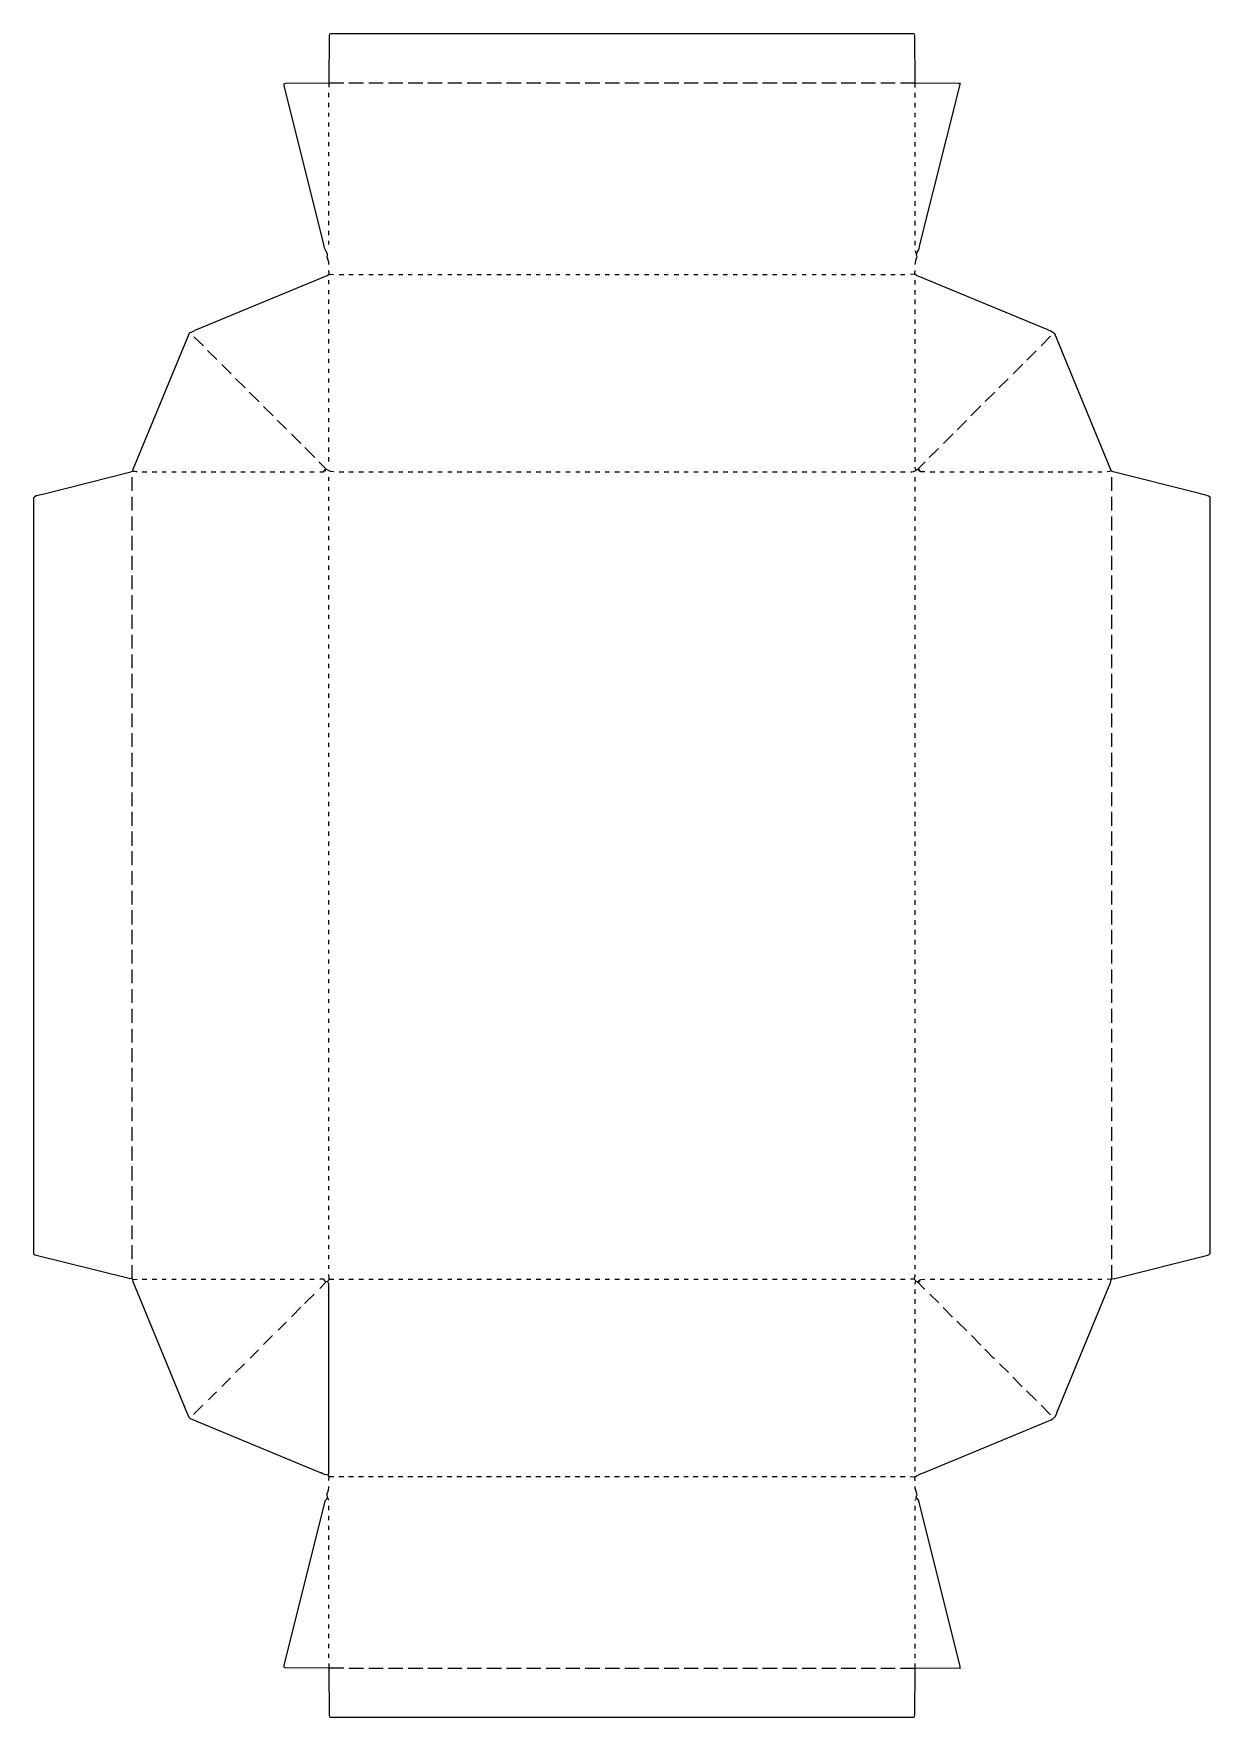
# Model space of a CAD drawing. Extents: x 660 to 6388, y 467 to 4506.
# Drawn here: x 660 to 3482, y 467 to 4506 of the extents above; entities that cross this region are included whole.
import ezdxf

# ---------------------------------------------------------------- set-up
doc = ezdxf.new("R2010")
doc.units = 0
doc.layers.get('0').update_dxf_attribs({"linetype": 'CONTINUOUS'})

msp = doc.modelspace()

# ---------------------------------------------------------------- linework, layer by layer
at = {"color": 7, "linetype": 'CONTINUOUS'}
for points in [[(2774, 4377), (2774, 4388), (2773.5, 4502, 0.332413), (2770, 4506), (1372, 4506, 0.270975), (1368.5, 4502), (1368, 4388), (1368, 4378)], [(1368, 3952), (1367.6, 3957.9), (1363.6, 3969.9), (1363.5, 3971, 0.067195), (1365, 3978, -0.12801), (1355.4, 4003.1), (1260.6, 4381.9, -0.106047), (1261, 4386)], [(2777, 3979, 0.200814), (2784.6, 3995.1), (2785.6, 3999.1), (2882, 4384), (2881, 4386)], [(2774, 3952, -0.076176), (2779, 3971), (2778.2, 3973.1, -0.152689), (2777, 3979, 0.085094), (2774, 3985)], [(896, 1519), (888.9, 1519.6), (663, 1576), (660, 1579), (660, 3393, -0.226284), (674.1, 3399.6), (684.9, 3402.4), (893.1, 3454.8), (898, 3457), (898.4, 3460.9), (1033, 3786), (1034, 3788), (1043.1, 3792.7), (1048.9, 3795.2), (1364, 3926), (1365, 3927), (1369, 3929), (1379, 3928)], [(3244, 3457), (3243.6, 3459.9), (3109, 3786, 0.088217), (3088.9, 3796.8), (3086.9, 3797.7), (2777.2, 3926.2), (2773, 3929), (2763, 3928)], [(2763, 3455, 0.204893), (2776, 3459, 0.333333), (2780, 3461), (2782, 3462), (2782.2, 3462.9), (2798, 3479)], [(908, 3455, -0.130252), (898, 3457)], [(1346, 3455), (1355, 3455), (1357, 3457), (1358, 3458, 1.246616), (1360, 3459), (1361, 3461)], [(3246, 1520), (3250, 1519), (3473.1, 1574.6), (3475.9, 1575.4, 0.137422), (3482, 1580), (3482, 3394, 0.117193), (3463.9, 3400.6), (3453.1, 3403.4), (3248.9, 3454.8), (3244, 3457), (3243.1, 3456.8), (3239.9, 3455.4), (3235, 3455)], [(1367, 1048, -0.086109), (1349.1, 1053.3), (1347.9, 1053.8), (1036, 1183), (1033, 1186), (1028.3, 1197.1), (1027.7, 1198.9), (898.4, 1512.1), (898, 1517), (896, 1519), (896, 1552)], [(2762, 1045), (2774, 1044, -0.070735), (2794.1, 1053.8), (3100.1, 1180.8, 0.24033), (3114.7, 1200.1), (3239.7, 1502.1, 0.06564), (3244, 1517, 0.184026), (3246, 1520), (3246, 1552)], [(1346, 1496), (1361, 1511), (1361, 1512), (1365, 1513, 0.09902), (1369, 1518), (1368, 1529)], [(1368, 1035), (1369, 1045), (1367, 1047), (1367, 1048), (1367.4, 1050.9), (1368, 1052), (1368, 1507, -0.079147), (1365, 1513)], [(2772, 1518), (2772.8, 1521.1, 0.169482), (2774, 1529)], [(2776, 1513), (2780, 1512, -0.162278), (2786, 1516), (2787, 1517), (2797, 1518)], [(2797, 1495), (2796, 1495), (2782, 1509), (2782, 1510, -0.618034), (2780, 1512)], [(1368, 987, 0.085094), (1365, 993, 0.155754), (1363, 1001), (1364.4, 1005.9, 0.165152), (1368, 1021)], [(2774, 987, 0.079147), (2777, 993, -0.217143), (2779, 1001), (2778.4, 1003.1), (2774.4, 1017.1), (2774, 1021)], [(1404, 585), (1368, 585), (1264, 585.5, -0.557578), (1260.6, 591.1), (1359.4, 985.9, -0.104176), (1365, 993)], [(2881, 586), (2882, 589), (2783.4, 983.1), (2782.6, 985.9, 0.195857), (2777, 993)], [(1368, 596), (1368, 585), (1368.5, 471, 0.270975), (1372, 467), (2770, 467, 0.148952), (2773.5, 472), (2774, 585), (2774, 596)]]:
    msp.add_lwpolyline(points, format="xyb", dxfattribs=at)
for points in [[(1260, 4387), (1261, 4386), (1261.9, 4386.2), (1265, 4387.5), (1368, 4388), (1404, 4388)], [(1368, 4354), (1368, 4364)], [(1416, 4388), (1451, 4388)], [(1464, 4388), (1498, 4388)], [(1511, 4388), (1545, 4388)], [(1558, 4388), (1593, 4388)], [(1605, 4388), (1640, 4388)], [(1653, 4388), (1687, 4388)], [(1700, 4388), (1734, 4388)], [(1747, 4388), (1782, 4388)], [(1794, 4388), (1829, 4388)], [(1842, 4388), (1876, 4388)], [(1889, 4388), (1923, 4388)], [(1936, 4388), (1970, 4388)], [(1983, 4388), (2018, 4388)], [(2031, 4388), (2065, 4388)], [(2078, 4388), (2112, 4388)], [(2125, 4388), (2159, 4388)], [(2172, 4388), (2207, 4388)], [(2220, 4388), (2254, 4388)], [(2267, 4388), (2301, 4388)], [(2314, 4388), (2348, 4388)], [(2361, 4388), (2396, 4388)], [(2408, 4388), (2443, 4388)], [(2456, 4388), (2490, 4388)], [(2503, 4388), (2537, 4388)], [(2550, 4388), (2585, 4388)], [(2597, 4388), (2632, 4388)], [(2645, 4388), (2679, 4388)], [(2692, 4388), (2726, 4388)], [(2739, 4388), (2774, 4388), (2877, 4387.5), (2881, 4386), (2883, 4388)], [(2774, 4353), (2774, 4364)], [(1368, 4330), (1368, 4340)], [(2774, 4329), (2774, 4340)], [(1368, 4307), (1368, 4316)], [(1368, 4283), (1368, 4293)], [(2774, 4306), (2774, 4316)], [(2774, 4282), (2774, 4293)], [(1368, 4259), (1368, 4269)], [(1368, 4236), (1368, 4246)], [(2774, 4258), (2774, 4269)], [(2774, 4235), (2774, 4246)], [(1368, 4212), (1368, 4222)], [(2774, 4211), (2774, 4222)], [(1368, 4189), (1368, 4198)], [(1368, 4165), (1368, 4175)], [(2774, 4188), (2774, 4198)], [(2774, 4164), (2774, 4175)], [(1368, 4141), (1368, 4151)], [(1368, 4118), (1368, 4127)], [(2774, 4140), (2774, 4151)], [(2774, 4117), (2774, 4127)], [(1368, 4094), (1368, 4104)], [(1368, 4070), (1368, 4080)], [(2774, 4093), (2774, 4104)], [(2774, 4069), (2774, 4080)], [(1368, 4047), (1368, 4057)], [(2774, 4046), (2774, 4057)], [(1368, 4023), (1368, 4033)], [(1368, 4000), (1368, 4009)], [(2774, 4022), (2774, 4033)], [(2774, 3999), (2774, 4009)], [(1369, 3929), (1368, 3938)], [(1393, 3928), (1404, 3928)], [(1416, 3928), (1426, 3928)], [(1440, 3928), (1450, 3928)], [(1464, 3928), (1474, 3928)], [(1487, 3928), (1497, 3928)], [(1511, 3928), (1522, 3928)], [(1535, 3928), (1545, 3928)], [(1558, 3928), (1568, 3928)], [(1582, 3928), (1593, 3928)], [(1605, 3928), (1615, 3928)], [(1629, 3928), (1639, 3928)], [(1653, 3928), (1663, 3928)], [(1676, 3928), (1686, 3928)], [(1700, 3928), (1711, 3928)], [(1723, 3928), (1734, 3928)], [(1747, 3928), (1757, 3928)], [(1771, 3928), (1782, 3928)], [(1794, 3928), (1804, 3928)], [(1818, 3928), (1828, 3928)], [(1842, 3928), (1852, 3928)], [(1865, 3928), (1875, 3928)], [(1889, 3928), (1900, 3928)], [(1912, 3928), (1922, 3928)], [(1936, 3928), (1946, 3928)], [(1960, 3928), (1970, 3928)], [(1983, 3928), (1993, 3928)], [(2007, 3928), (2018, 3928)], [(2031, 3928), (2041, 3928)], [(2054, 3928), (2064, 3928)], [(2078, 3928), (2089, 3928)], [(2101, 3928), (2111, 3928)], [(2125, 3928), (2135, 3928)], [(2149, 3928), (2159, 3928)], [(2172, 3928), (2182, 3928)], [(2196, 3928), (2207, 3928)], [(2220, 3928), (2230, 3928)], [(2243, 3928), (2253, 3928)], [(2267, 3928), (2278, 3928)], [(2290, 3928), (2300, 3928)], [(2314, 3928), (2324, 3928)], [(2338, 3928), (2348, 3928)], [(2361, 3928), (2371, 3928)], [(2385, 3928), (2396, 3928)], [(2408, 3928), (2419, 3928)], [(2432, 3928), (2442, 3928)], [(2456, 3928), (2467, 3928)], [(2479, 3928), (2489, 3928)], [(2503, 3928), (2513, 3928)], [(2527, 3928), (2537, 3928)], [(2550, 3928), (2560, 3928)], [(2574, 3928), (2585, 3928)], [(2597, 3928), (2607, 3928)], [(2621, 3928), (2631, 3928)], [(2645, 3928), (2655, 3928)], [(2668, 3928), (2678, 3928)], [(2692, 3928), (2703, 3928)], [(2716, 3928), (2726, 3928)], [(2739, 3928), (2749, 3928)], [(2773, 3929), (2774, 3938)], [(1368, 3905), (1368, 3915)], [(1368, 3881), (1368, 3891)], [(2774, 3904), (2774, 3915)], [(2774, 3880), (2774, 3891)], [(1368, 3858), (1368, 3868)], [(1368, 3834), (1368, 3844)], [(2774, 3857), (2774, 3868)], [(2774, 3833), (2774, 3844)], [(1368, 3811), (1368, 3820)], [(1368, 3787), (1368, 3797)], [(2774, 3810), (2774, 3820)], [(2774, 3786), (2774, 3797)], [(1067, 3757), (1044, 3779)], [(1368, 3763), (1368, 3773)], [(2774, 3762), (2774, 3773)], [(3076, 3758), (3076.9, 3758.2), (3099, 3780)], [(1099, 3724), (1077, 3746)], [(1368, 3740), (1368, 3749)], [(1368, 3716), (1368, 3726)], [(2774, 3739), (2774, 3749)], [(2774, 3715), (2774, 3726)], [(3042, 3723), (3064, 3745)], [(1134, 3690), (1111, 3712)], [(1167, 3656), (1144, 3679)], [(1368, 3692), (1368, 3702)], [(1368, 3669), (1368, 3679)], [(2774, 3691), (2774, 3702)], [(2774, 3668), (2774, 3679)], [(2975, 3656), (2997, 3678)], [(3009, 3691), (3010, 3691), (3032, 3713)], [(1201, 3623), (1177, 3646)], [(1368, 3645), (1368, 3655)], [(2774, 3644), (2774, 3655)], [(2942, 3624), (2943.1, 3624.8), (2965, 3646)], [(1234, 3589), (1211, 3612)], [(1368, 3622), (1368, 3631)], [(1368, 3598), (1368, 3608)], [(2774, 3621), (2774, 3631)], [(2774, 3597), (2774, 3608)], [(2908, 3589), (2932, 3613)], [(1266, 3557), (1244, 3579)], [(1368, 3574), (1368, 3584)], [(1368, 3551), (1368, 3561)], [(2774, 3573), (2774, 3584)], [(2774, 3550), (2774, 3561)], [(2875, 3556), (2897, 3578)], [(1301, 3523), (1278, 3545)], [(1368, 3527), (1368, 3537)], [(2774, 3526), (2774, 3537)], [(2842, 3524), (2843, 3524), (2865, 3546)], [(1334, 3489), (1310, 3513)], [(1380, 3455), (1372, 3455.4), (1361, 3461), (1361, 3462), (1344, 3479)], [(1368, 3503), (1368, 3513)], [(1368, 3480), (1368, 3490)], [(2774, 3502), (2774, 3513)], [(2774, 3479), (2774, 3490)], [(2808, 3489), (2830, 3511)], [(896, 3409), (896, 3442)], [(920, 3455), (931, 3455)], [(944, 3455), (955, 3455)], [(968, 3455), (978, 3455)], [(991, 3455), (1002, 3455)], [(1015, 3455), (1026, 3455)], [(1038, 3455), (1049, 3455)], [(1062, 3455), (1073, 3455)], [(1086, 3455), (1097, 3455)], [(1109, 3455), (1120, 3455)], [(1133, 3455), (1144, 3455)], [(1157, 3455), (1167, 3455)], [(1180, 3455), (1191, 3455)], [(1204, 3455), (1215, 3455)], [(1227, 3455), (1238, 3455)], [(1251, 3455), (1262, 3455)], [(1275, 3455), (1285, 3455)], [(1298, 3455), (1309, 3455)], [(1322, 3455), (1333, 3455)], [(1368, 3433), (1368, 3442)], [(1393, 3455), (1404, 3455)], [(1416, 3455), (1427, 3455)], [(1440, 3455), (1451, 3455)], [(1464, 3455), (1474, 3455)], [(1487, 3455), (1498, 3455)], [(1511, 3455), (1522, 3455)], [(1535, 3455), (1545, 3455)], [(1558, 3455), (1569, 3455)], [(1582, 3455), (1593, 3455)], [(1605, 3455), (1616, 3455)], [(1629, 3455), (1640, 3455)], [(1653, 3455), (1663, 3455)], [(1676, 3455), (1687, 3455)], [(1700, 3455), (1711, 3455)], [(1723, 3455), (1734, 3455)], [(1747, 3455), (1758, 3455)], [(1771, 3455), (1782, 3455)], [(1794, 3455), (1805, 3455)], [(1818, 3455), (1829, 3455)], [(1842, 3455), (1852, 3455)], [(1865, 3455), (1876, 3455)], [(1889, 3455), (1900, 3455)], [(1912, 3455), (1923, 3455)], [(1936, 3455), (1947, 3455)], [(1960, 3455), (1970, 3455)], [(1983, 3455), (1994, 3455)], [(2007, 3455), (2018, 3455)], [(2031, 3455), (2041, 3455)], [(2054, 3455), (2065, 3455)], [(2078, 3455), (2089, 3455)], [(2101, 3455), (2112, 3455)], [(2125, 3455), (2136, 3455)], [(2149, 3455), (2159, 3455)], [(2172, 3455), (2183, 3455)], [(2196, 3455), (2207, 3455)], [(2220, 3455), (2230, 3455)], [(2243, 3455), (2254, 3455)], [(2267, 3455), (2278, 3455)], [(2290, 3455), (2301, 3455)], [(2314, 3455), (2325, 3455)], [(2338, 3455), (2348, 3455)], [(2361, 3455), (2372, 3455)], [(2385, 3455), (2396, 3455)], [(2408, 3455), (2419, 3455)], [(2432, 3455), (2443, 3455)], [(2456, 3455), (2467, 3455)], [(2479, 3455), (2490, 3455)], [(2503, 3455), (2514, 3455)], [(2527, 3455), (2537, 3455)], [(2550, 3455), (2561, 3455)], [(2574, 3455), (2585, 3455)], [(2597, 3455), (2608, 3455)], [(2621, 3455), (2632, 3455)], [(2645, 3455), (2655, 3455)], [(2668, 3455), (2679, 3455)], [(2692, 3455), (2703, 3455)], [(2716, 3455), (2726, 3455)], [(2739, 3455), (2750, 3455)], [(2776, 3459), (2774, 3466)], [(2774, 3432), (2774, 3442)], [(2797, 3455), (2787, 3455), (2785, 3457), (2784, 3457), (2780, 3461)], [(2810, 3455), (2821, 3455)], [(2834, 3455), (2844, 3455)], [(2857, 3455), (2868, 3455)], [(2881, 3455), (2892, 3455)], [(2905, 3455), (2915, 3455)], [(2928, 3455), (2939, 3455)], [(2952, 3455), (2963, 3455)], [(2975, 3455), (2986, 3455)], [(2999, 3455), (3010, 3455)], [(3023, 3455), (3033, 3455)], [(3046, 3455), (3057, 3455)], [(3070, 3455), (3081, 3455)], [(3093, 3455), (3104, 3455)], [(3117, 3455), (3128, 3455)], [(3141, 3455), (3152, 3455)], [(3164, 3455), (3175, 3455)], [(3188, 3455), (3199, 3455)], [(3212, 3455), (3222, 3455)], [(3246, 3409), (3246, 3442)], [(896, 3362), (896, 3395)], [(1368, 3409), (1368, 3419)], [(1368, 3385), (1368, 3395)], [(2774, 3408), (2774, 3419)], [(2774, 3384), (2774, 3395)], [(3246, 3362), (3246, 3395)], [(1368, 3362), (1368, 3372)], [(2774, 3361), (2774, 3372)], [(896, 3314), (896, 3348)], [(1368, 3338), (1368, 3348)], [(1368, 3314), (1368, 3324)], [(2774, 3337), (2774, 3348)], [(2774, 3313), (2774, 3324)], [(3246, 3314), (3246, 3348)], [(896, 3267), (896, 3301)], [(1368, 3291), (1368, 3301)], [(1368, 3267), (1368, 3277)], [(2774, 3290), (2774, 3301)], [(2774, 3266), (2774, 3277)], [(3246, 3267), (3246, 3301)], [(896, 3220), (896, 3253)], [(1368, 3244), (1368, 3253)], [(2774, 3243), (2774, 3253)], [(3246, 3220), (3246, 3253)], [(896, 3173), (896, 3206)], [(1368, 3220), (1368, 3230)], [(1368, 3196), (1368, 3206)], [(2774, 3219), (2774, 3230)], [(2774, 3195), (2774, 3206)], [(3246, 3173), (3246, 3206)], [(896, 3125), (896, 3159)], [(1368, 3173), (1368, 3183)], [(1368, 3149), (1368, 3159)], [(2774, 3172), (2774, 3183)], [(2774, 3148), (2774, 3159)], [(3246, 3125), (3246, 3159)], [(896, 3078), (896, 3112)], [(1368, 3125), (1368, 3135)], [(1368, 3102), (1368, 3112)], [(2774, 3124), (2774, 3135)], [(2774, 3101), (2774, 3112)], [(3246, 3078), (3246, 3112)], [(1368, 3078), (1368, 3088)], [(2774, 3077), (2774, 3088)], [(896, 3031), (896, 3064)], [(1368, 3055), (1368, 3064)], [(1368, 3031), (1368, 3041)], [(2774, 3054), (2774, 3064)], [(2774, 3030), (2774, 3041)], [(3246, 3031), (3246, 3064)], [(896, 2984), (896, 3017)], [(1368, 3007), (1368, 3017)], [(1368, 2984), (1368, 2994)], [(2774, 3006), (2774, 3017)], [(2774, 2983), (2774, 2994)], [(3246, 2984), (3246, 3017)], [(896, 2936), (896, 2970)], [(1368, 2960), (1368, 2970)], [(2774, 2959), (2774, 2970)], [(3246, 2936), (3246, 2970)], [(896, 2889), (896, 2923)], [(1368, 2936), (1368, 2946)], [(1368, 2913), (1368, 2923)], [(2774, 2935), (2774, 2946)], [(2774, 2912), (2774, 2923)], [(3246, 2889), (3246, 2923)], [(896, 2842), (896, 2875)], [(1368, 2889), (1368, 2899)], [(1368, 2866), (1368, 2875)], [(2774, 2888), (2774, 2899)], [(2774, 2865), (2774, 2875)], [(3246, 2842), (3246, 2875)], [(896, 2795), (896, 2828)], [(1368, 2842), (1368, 2852)], [(1368, 2818), (1368, 2828)], [(2774, 2841), (2774, 2852)], [(2774, 2817), (2774, 2828)], [(3246, 2795), (3246, 2828)], [(1368, 2795), (1368, 2805)], [(2774, 2794), (2774, 2805)], [(896, 2747), (896, 2781)], [(1368, 2771), (1368, 2781)], [(1368, 2747), (1368, 2757)], [(2774, 2770), (2774, 2781)], [(2774, 2746), (2774, 2757)], [(3246, 2747), (3246, 2781)], [(896, 2700), (896, 2734)], [(1368, 2724), (1368, 2734)], [(1368, 2700), (1368, 2710)], [(2774, 2723), (2774, 2734)], [(2774, 2699), (2774, 2710)], [(3246, 2700), (3246, 2734)], [(896, 2653), (896, 2686)], [(1368, 2677), (1368, 2686)], [(2774, 2676), (2774, 2686)], [(3246, 2653), (3246, 2686)], [(896, 2606), (896, 2639)], [(1368, 2653), (1368, 2663)], [(1368, 2629), (1368, 2639)], [(2774, 2652), (2774, 2663)], [(2774, 2628), (2774, 2639)], [(3246, 2606), (3246, 2639)], [(896, 2558), (896, 2592)], [(1368, 2606), (1368, 2616)], [(1368, 2582), (1368, 2592)], [(2774, 2605), (2774, 2616)], [(2774, 2581), (2774, 2592)], [(3246, 2558), (3246, 2592)], [(896, 2511), (896, 2545)], [(1368, 2558), (1368, 2568)], [(1368, 2535), (1368, 2545)], [(2774, 2557), (2774, 2568)], [(2774, 2534), (2774, 2545)], [(3246, 2511), (3246, 2545)], [(1368, 2511), (1368, 2521)], [(2774, 2510), (2774, 2521)], [(896, 2464), (896, 2497)], [(1368, 2488), (1368, 2497)], [(1368, 2464), (1368, 2474)], [(2774, 2487), (2774, 2497)], [(2774, 2463), (2774, 2474)], [(3246, 2464), (3246, 2497)], [(896, 2417), (896, 2450)], [(1368, 2440), (1368, 2450)], [(1368, 2417), (1368, 2427)], [(2774, 2439), (2774, 2450)], [(2774, 2416), (2774, 2427)], [(3246, 2417), (3246, 2450)], [(896, 2369), (896, 2403)], [(1368, 2393), (1368, 2403)], [(2774, 2392), (2774, 2403)], [(3246, 2369), (3246, 2403)], [(896, 2322), (896, 2356)], [(1368, 2369), (1368, 2379)], [(1368, 2346), (1368, 2356)], [(2774, 2368), (2774, 2379)], [(2774, 2345), (2774, 2356)], [(3246, 2322), (3246, 2356)], [(896, 2275), (896, 2308)], [(1368, 2322), (1368, 2332)], [(1368, 2299), (1368, 2308)], [(2774, 2321), (2774, 2332)], [(2774, 2298), (2774, 2308)], [(3246, 2275), (3246, 2308)], [(1368, 2275), (1368, 2285)], [(2774, 2274), (2774, 2285)], [(896, 2228), (896, 2261)], [(1368, 2251), (1368, 2261)], [(1368, 2228), (1368, 2238)], [(2774, 2250), (2774, 2261)], [(2774, 2227), (2774, 2238)], [(3246, 2228), (3246, 2261)], [(896, 2181), (896, 2214)], [(1368, 2204), (1368, 2214)], [(1368, 2181), (1368, 2190)], [(2774, 2203), (2774, 2214)], [(2774, 2180), (2774, 2190)], [(3246, 2181), (3246, 2214)], [(896, 2133), (896, 2167)], [(1368, 2157), (1368, 2167)], [(1368, 2133), (1368, 2143)], [(2774, 2156), (2774, 2167)], [(2774, 2132), (2774, 2143)], [(3246, 2133), (3246, 2167)], [(896, 2086), (896, 2119)], [(1368, 2110), (1368, 2119)], [(2774, 2109), (2774, 2119)], [(3246, 2086), (3246, 2119)], [(896, 2039), (896, 2072)], [(1368, 2086), (1368, 2096)], [(1368, 2062), (1368, 2072)], [(2774, 2085), (2774, 2096)], [(2774, 2061), (2774, 2072)], [(3246, 2039), (3246, 2072)], [(896, 1992), (896, 2025)], [(1368, 2039), (1368, 2049)], [(1368, 2015), (1368, 2025)], [(2774, 2038), (2774, 2049)], [(2774, 2014), (2774, 2025)], [(3246, 1992), (3246, 2025)], [(1368, 1992), (1368, 2001)], [(2774, 1991), (2774, 2001)], [(896, 1944), (896, 1978)], [(1368, 1968), (1368, 1978)], [(1368, 1944), (1368, 1954)], [(2774, 1967), (2774, 1978)], [(2774, 1943), (2774, 1954)], [(3246, 1944), (3246, 1978)], [(896, 1897), (896, 1930)], [(1368, 1921), (1368, 1930)], [(1368, 1897), (1368, 1907)], [(2774, 1920), (2774, 1930)], [(2774, 1896), (2774, 1907)], [(3246, 1897), (3246, 1930)], [(896, 1850), (896, 1883)], [(1368, 1873), (1368, 1883)], [(1368, 1850), (1368, 1860)], [(2774, 1872), (2774, 1883)], [(2774, 1849), (2774, 1860)], [(3246, 1850), (3246, 1883)], [(896, 1803), (896, 1836)], [(1368, 1826), (1368, 1836)], [(2774, 1825), (2774, 1836)], [(3246, 1803), (3246, 1836)], [(896, 1755), (896, 1789)], [(1368, 1803), (1368, 1812)], [(1368, 1779), (1368, 1789)], [(2774, 1802), (2774, 1812)], [(2774, 1778), (2774, 1789)], [(3246, 1755), (3246, 1789)], [(896, 1708), (896, 1741)], [(1368, 1755), (1368, 1765)], [(1368, 1732), (1368, 1741)], [(2774, 1754), (2774, 1765)], [(2774, 1731), (2774, 1741)], [(3246, 1708), (3246, 1741)], [(1368, 1708), (1368, 1718)], [(2774, 1707), (2774, 1718)], [(896, 1661), (896, 1694)], [(1368, 1684), (1368, 1694)], [(1368, 1661), (1368, 1671)], [(2774, 1683), (2774, 1694)], [(2774, 1660), (2774, 1671)], [(3246, 1661), (3246, 1694)], [(896, 1614), (896, 1647)], [(1368, 1637), (1368, 1647)], [(1368, 1614), (1368, 1623)], [(2774, 1636), (2774, 1647)], [(2774, 1613), (2774, 1623)], [(3246, 1614), (3246, 1647)], [(896, 1566), (896, 1600)], [(1368, 1590), (1368, 1600)], [(1368, 1566), (1368, 1576)], [(2774, 1589), (2774, 1600)], [(2774, 1565), (2774, 1576)], [(3246, 1566), (3246, 1600)], [(1368, 1543), (1368, 1552)], [(2774, 1542), (2774, 1552)], [(898, 1517), (908, 1518)], [(920, 1518), (931, 1518)], [(944, 1518), (955, 1518)], [(968, 1518), (978, 1518)], [(991, 1518), (1002, 1518)], [(1015, 1518), (1026, 1518)], [(1038, 1518), (1049, 1518)], [(1062, 1518), (1073, 1518)], [(1086, 1518), (1097, 1518)], [(1109, 1518), (1120, 1518)], [(1133, 1518), (1144, 1518)], [(1157, 1518), (1167, 1518)], [(1180, 1518), (1191, 1518)], [(1204, 1518), (1215, 1518)], [(1227, 1518), (1238, 1518)], [(1251, 1518), (1262, 1518)], [(1275, 1518), (1285, 1518)], [(1298, 1518), (1309, 1518)], [(1322, 1518), (1333, 1518)], [(1361, 1512), (1355, 1518), (1346, 1518)], [(1369, 1518), (1380, 1518)], [(1393, 1518), (1404, 1518)], [(1416, 1518), (1427, 1518)], [(1440, 1518), (1451, 1518)], [(1464, 1518), (1474, 1518)], [(1487, 1518), (1498, 1518)], [(1511, 1518), (1522, 1518)], [(1535, 1518), (1545, 1518)], [(1558, 1518), (1569, 1518)], [(1582, 1518), (1593, 1518)], [(1605, 1518), (1616, 1518)], [(1629, 1518), (1640, 1518)], [(1653, 1518), (1663, 1518)], [(1676, 1518), (1687, 1518)], [(1700, 1518), (1711, 1518)], [(1723, 1518), (1734, 1518)], [(1747, 1518), (1758, 1518)], [(1771, 1518), (1782, 1518)], [(1794, 1518), (1805, 1518)], [(1818, 1518), (1829, 1518)], [(1842, 1518), (1852, 1518)], [(1865, 1518), (1876, 1518)], [(1889, 1518), (1900, 1518)], [(1912, 1518), (1923, 1518)], [(1936, 1518), (1947, 1518)], [(1960, 1518), (1970, 1518)], [(1983, 1518), (1994, 1518)], [(2007, 1518), (2018, 1518)], [(2031, 1518), (2041, 1518)], [(2054, 1518), (2065, 1518)], [(2078, 1518), (2089, 1518)], [(2101, 1518), (2112, 1518)], [(2125, 1518), (2136, 1518)], [(2149, 1518), (2159, 1518)], [(2172, 1518), (2183, 1518)], [(2196, 1518), (2207, 1518)], [(2220, 1518), (2230, 1518)], [(2243, 1518), (2254, 1518)], [(2267, 1518), (2278, 1518)], [(2290, 1518), (2301, 1518)], [(2314, 1518), (2325, 1518)], [(2338, 1518), (2348, 1518)], [(2361, 1518), (2372, 1518)], [(2385, 1518), (2396, 1518)], [(2408, 1518), (2419, 1518)], [(2432, 1518), (2443, 1518)], [(2456, 1518), (2467, 1518)], [(2479, 1518), (2490, 1518)], [(2503, 1518), (2514, 1518)], [(2527, 1518), (2537, 1518)], [(2550, 1518), (2561, 1518)], [(2574, 1518), (2585, 1518)], [(2597, 1518), (2608, 1518)], [(2621, 1518), (2632, 1518)], [(2645, 1518), (2655, 1518)], [(2668, 1518), (2679, 1518)], [(2692, 1518), (2703, 1518)], [(2716, 1518), (2726, 1518)], [(2739, 1518), (2750, 1518)], [(2774, 1506), (2776, 1513), (2776, 1514), (2772, 1518), (2763, 1518)], [(2810, 1518), (2821, 1518)], [(2834, 1518), (2844, 1518)], [(2857, 1518), (2868, 1518)], [(2881, 1518), (2892, 1518)], [(2905, 1518), (2915, 1518)], [(2928, 1518), (2939, 1518)], [(2952, 1518), (2963, 1518)], [(2975, 1518), (2986, 1518)], [(2999, 1518), (3010, 1518)], [(3023, 1518), (3033, 1518)], [(3046, 1518), (3057, 1518)], [(3070, 1518), (3081, 1518)], [(3093, 1518), (3104, 1518)], [(3117, 1518), (3128, 1518)], [(3141, 1518), (3152, 1518)], [(3164, 1518), (3175, 1518)], [(3188, 1518), (3199, 1518)], [(3212, 1518), (3222, 1518)], [(3244, 1517), (3235, 1518)], [(1310, 1460), (1311, 1461), (1331.9, 1481.2), (1333, 1482)], [(2774, 1483), (2774, 1493)], [(2774, 1459), (2774, 1470)], [(2831, 1461), (2809, 1482)], [(1246, 1396), (1264.9, 1414.2), (1266, 1415)], [(1279, 1428), (1279.8, 1429.1), (1301, 1451)], [(2774, 1435), (2774, 1446)], [(2774, 1412), (2774, 1423)], [(2864, 1428), (2863, 1428), (2841, 1450)], [(2898, 1394), (2874, 1417)], [(1211, 1361), (1233, 1383)], [(2774, 1388), (2774, 1399)], [(2774, 1364), (2774, 1375)], [(2932, 1360), (2929, 1362), (2909.8, 1381.9), (2909, 1383)], [(1179, 1329), (1198.1, 1347.8), (1199, 1348)], [(2774, 1341), (2774, 1352)], [(2964, 1328), (2963, 1328), (2941, 1350)], [(1144, 1294), (1164.9, 1314.2), (1166, 1315)], [(2774, 1317), (2774, 1328)], [(2774, 1294), (2774, 1304)], [(2998, 1294), (2976, 1315)], [(1112, 1261), (1112.8, 1262.1), (1131, 1281), (1132, 1281)], [(2774, 1270), (2774, 1281)], [(2774, 1246), (2774, 1257)], [(3031, 1261), (3030, 1261), (3008, 1283)], [(1044, 1194), (1066, 1216)], [(1079, 1229), (1097.9, 1247.2), (1099, 1248)], [(2774, 1223), (2774, 1234)], [(3065, 1227), (3041, 1250)], [(3099, 1193), (3096, 1195), (3076.8, 1214.9), (3076, 1216)], [(2774, 1199), (2774, 1210)], [(2774, 1175), (2774, 1186)], [(2774, 1152), (2774, 1163)], [(2774, 1128), (2774, 1139)], [(2774, 1105), (2774, 1115)], [(2774, 1081), (2774, 1092)], [(2774, 1057), (2774, 1068)], [(1369, 1045), (1380, 1045)], [(1392, 1045), (1404, 1045)], [(1415, 1045), (1427, 1045)], [(1439, 1045), (1451, 1045)], [(1463, 1045), (1474, 1045)], [(1486, 1045), (1498, 1045)], [(1510, 1045), (1522, 1045)], [(1534, 1045), (1545, 1045)], [(1557, 1045), (1569, 1045)], [(1581, 1045), (1593, 1045)], [(1604, 1045), (1616, 1045)], [(1628, 1045), (1640, 1045)], [(1652, 1045), (1663, 1045)], [(1675, 1045), (1687, 1045)], [(1699, 1045), (1711, 1045)], [(1722, 1045), (1734, 1045)], [(1746, 1045), (1758, 1045)], [(1770, 1045), (1782, 1045)], [(1793, 1045), (1805, 1045)], [(1817, 1045), (1829, 1045)], [(1841, 1045), (1852, 1045)], [(1864, 1045), (1876, 1045)], [(1888, 1045), (1900, 1045)], [(1911, 1045), (1923, 1045)], [(1935, 1045), (1947, 1045)], [(1959, 1045), (1970, 1045)], [(1982, 1045), (1994, 1045)], [(2006, 1045), (2018, 1045)], [(2030, 1045), (2041, 1045)], [(2053, 1045), (2065, 1045)], [(2077, 1045), (2089, 1045)], [(2100, 1045), (2112, 1045)], [(2124, 1045), (2136, 1045)], [(2148, 1045), (2159, 1045)], [(2171, 1045), (2183, 1045)], [(2195, 1045), (2207, 1045)], [(2219, 1045), (2230, 1045)], [(2242, 1045), (2254, 1045)], [(2266, 1045), (2278, 1045)], [(2289, 1045), (2301, 1045)], [(2313, 1045), (2325, 1045)], [(2337, 1045), (2348, 1045)], [(2360, 1045), (2372, 1045)], [(2384, 1045), (2396, 1045)], [(2407, 1045), (2419, 1045)], [(2431, 1045), (2443, 1045)], [(2455, 1045), (2467, 1045)], [(2478, 1045), (2490, 1045)], [(2502, 1045), (2514, 1045)], [(2526, 1045), (2537, 1045)], [(2549, 1045), (2561, 1045)], [(2573, 1045), (2585, 1045)], [(2596, 1045), (2608, 1045)], [(2620, 1045), (2632, 1045)], [(2644, 1045), (2655, 1045)], [(2667, 1045), (2679, 1045)], [(2691, 1045), (2703, 1045)], [(2715, 1045), (2726, 1045)], [(2738, 1045), (2750, 1045)], [(2774, 1034), (2773, 1044)], [(1368, 964), (1368, 974)], [(2774, 963), (2774, 974)], [(1368, 940), (1368, 950)], [(2774, 939), (2774, 950)], [(1368, 917), (1368, 926)], [(1368, 893), (1368, 903)], [(2774, 916), (2774, 926)], [(2774, 892), (2774, 903)], [(1368, 869), (1368, 879)], [(1368, 846), (1368, 856)], [(2774, 868), (2774, 879)], [(2774, 845), (2774, 856)], [(1368, 822), (1368, 832)], [(1368, 798), (1368, 808)], [(2774, 821), (2774, 832)], [(2774, 797), (2774, 808)], [(1368, 775), (1368, 785)], [(2774, 774), (2774, 785)], [(1368, 751), (1368, 761)], [(1368, 728), (1368, 737)], [(2774, 750), (2774, 761)], [(2774, 727), (2774, 737)], [(1368, 704), (1368, 714)], [(1368, 680), (1368, 690)], [(2774, 703), (2774, 714)], [(2774, 679), (2774, 690)], [(1368, 657), (1368, 667)], [(2774, 656), (2774, 667)], [(1368, 633), (1368, 643)], [(1368, 610), (1368, 619)], [(2774, 632), (2774, 643)], [(2774, 609), (2774, 619)], [(1416, 585), (1451, 585)], [(1464, 585), (1498, 585)], [(1511, 585), (1545, 585)], [(1558, 585), (1593, 585)], [(1605, 585), (1640, 585)], [(1653, 585), (1687, 585)], [(1700, 585), (1734, 585)], [(1747, 585), (1782, 585)], [(1794, 585), (1829, 585)], [(1842, 585), (1876, 585)], [(1889, 585), (1923, 585)], [(1936, 585), (1970, 585)], [(1983, 585), (2018, 585)], [(2031, 585), (2065, 585)], [(2078, 585), (2112, 585)], [(2125, 585), (2159, 585)], [(2172, 585), (2207, 585)], [(2220, 585), (2254, 585)], [(2267, 585), (2301, 585)], [(2314, 585), (2348, 585)], [(2361, 585), (2396, 585)], [(2408, 585), (2443, 585)], [(2456, 585), (2490, 585)], [(2503, 585), (2537, 585)], [(2550, 585), (2585, 585)], [(2597, 585), (2632, 585)], [(2645, 585), (2679, 585)], [(2692, 585), (2726, 585)], [(2739, 585), (2774, 585), (2881, 586), (2883, 585)]]:
    msp.add_lwpolyline(points, dxfattribs=at)
at = {"color": 250, "linetype": 'CONTINUOUS'}
for points in [[(1359, 3459), (1358, 3460), (1357, 3459), (1358, 3458), (1359, 3459), (1360, 3459)], [(2785, 3457), (2785, 3459), (2782, 3462)], [(2782, 1510), (2786, 1516)]]:
    msp.add_lwpolyline(points, dxfattribs=at)

doc.saveas('drawing.dxf')
